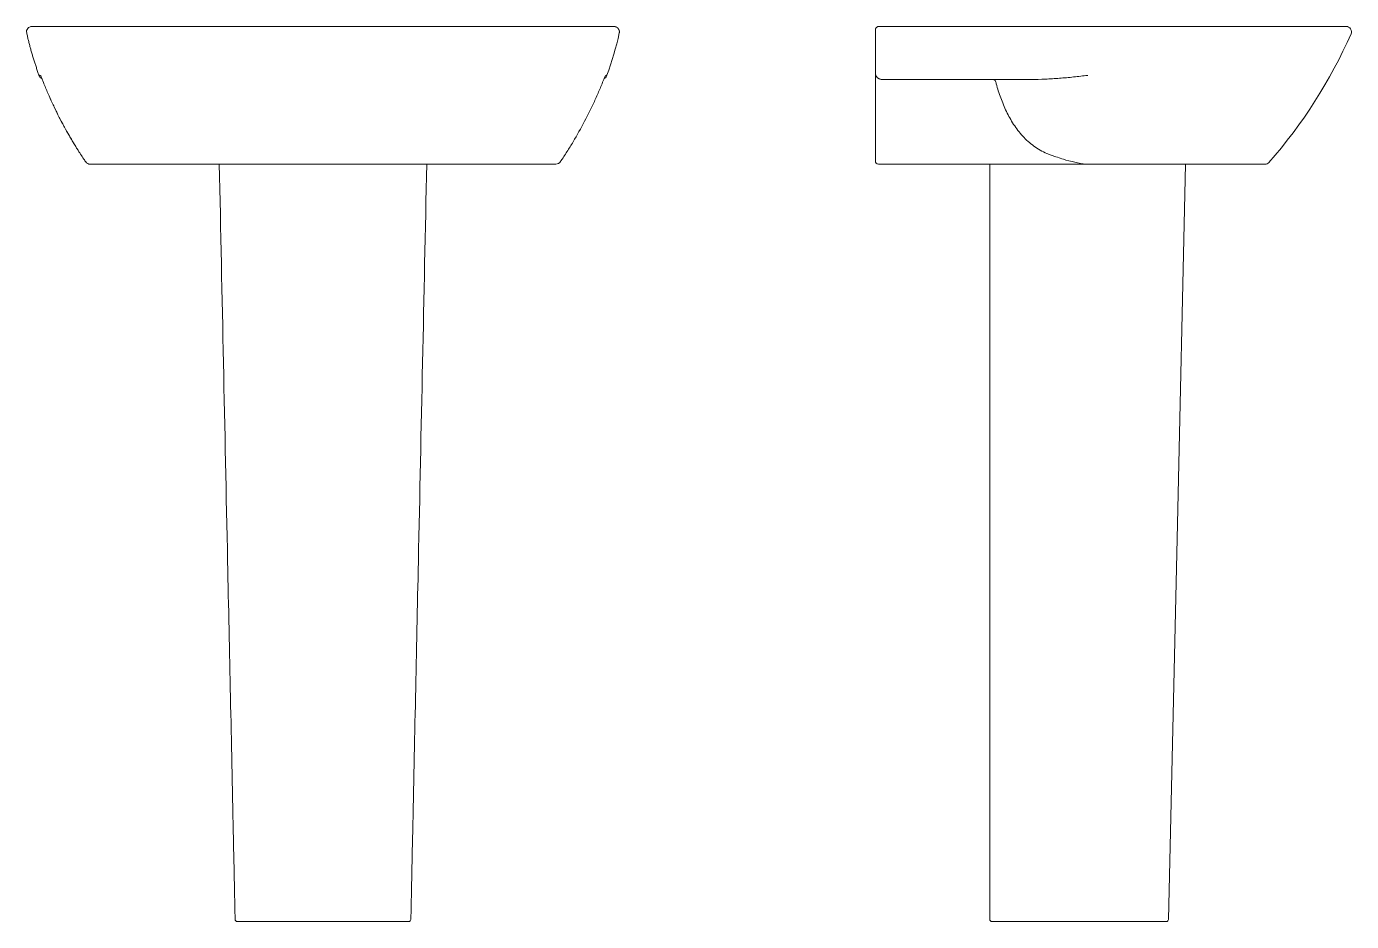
# Model space of a CAD drawing. Header units: millimetres. Extents: x 1778 to 2471, y 1406 to 1876.
# Drawn here: x 1973.29 to 1974.541, y 1421.51 to 1422.355 of the extents above; entities that cross this region are included whole.
import ezdxf

# ---------------------------------------------------------------- set-up
doc = ezdxf.new("R2010")
doc.units = ezdxf.units.MM
doc.layers.add('ARQ_SANITAROS', color=42, linetype='Continuous', lineweight=0)

msp = doc.modelspace()

# ---------------------------------------------------------------- linework, layer by layer
at = {"layer": 'ARQ_SANITAROS'}
for p, q in [((1974.0917, 1422.344), (1974.0917, 1422.3113)), ((1974.5407, 1422.3483), (1974.5407, 1422.3483)), ((1974.0917, 1422.3113), (1974.0917, 1422.3053)), ((1974.0917, 1422.2299), (1974.0917, 1422.3053)), ((1974.0917, 1422.2283), (1974.0917, 1422.2299)), ((1974.2418, 1422.2253), (1974.0947, 1422.2253)), ((1974.1997, 1422.2253), (1974.1997, 1421.5123)), ((1974.3767, 1422.2253), (1974.2902, 1422.2253)), ((1974.2017, 1421.5103), (1974.3104, 1421.5103))]:
    msp.add_line(p, q, dxfattribs=at)
at = {"layer": 'ARQ_SANITAROS', "flags": 128}
for points in [[(1974.0917, 1422.3113), (1974.0917, 1422.3113)], [(1974.203, 1422.3053), (1974.2035, 1422.3053), (1974.2039, 1422.305), (1974.2044, 1422.3047), (1974.2047, 1422.3042), (1974.2051, 1422.3036), (1974.2054, 1422.3029), (1974.2056, 1422.3021), (1974.2058, 1422.3012)], [(1974.3683, 1421.5123), (1974.3765, 1421.8716), (1974.3845, 1422.2253)]]:
    msp.add_lwpolyline(points, dxfattribs=at)
at = {"layer": 'ARQ_SANITAROS'}
for centre, radius, start, end in [((1974.5361, 1422.3503), 0.005, 336.1144, 91.7194), ((1973.3507, 1422.2308), 0.00548, 216.8095, 268.7102), ((1973.7899, 1422.2308), 0.00549, 271.3213, 328.9724), ((1974.0947, 1422.2283), 0.003, 180, 270), ((1974.4595, 1422.2303), 0.005, 270, 318.7204), ((1973.4893, 1421.5123), 0.002, 181.1821, 269.9805), ((1973.6512, 1421.5123), 0.002, 270.0195, 358.8179), ((1974.2017, 1421.5123), 0.002, 180, 270), ((1974.3663, 1421.5123), 0.002, 270, 358.7)]:
    msp.add_arc(centre, radius, start, end, dxfattribs=at)
for points, knots in [([(1973.2954, 1422.3553), (1973.2947, 1422.3553), (1973.294, 1422.3552), (1973.2926, 1422.3545), (1973.292, 1422.354), (1973.2911, 1422.3529), (1973.2907, 1422.3522), (1973.2904, 1422.3507), (1973.2904, 1422.35), (1973.2906, 1422.3492)], [0, 0, 0, 0, 0.25, 0.25, 0.5, 0.5, 0.75, 0.75, 1, 1, 1, 1]), ([(1973.2954, 1422.3553), (1973.2955, 1422.3553), (1973.2955, 1422.3553), (1973.2959, 1422.3553), (1973.2957, 1422.3553), (1973.296, 1422.3553), (1973.2961, 1422.3553)], [0, 0, 0, 0, 0.349843, 0.674921, 0.837464, 1, 1, 1, 1]), ([(1973.2961, 1422.3553), (1973.2961, 1422.3553), (1973.2964, 1422.3553), (1973.2971, 1422.3553), (1973.2974, 1422.3553), (1973.2979, 1422.3553), (1973.2981, 1422.3553), (1973.2985, 1422.3553), (1973.2987, 1422.3553), (1973.2989, 1422.3553)], [0, 0, 0, 0, 0.5, 0.5, 0.75, 0.75, 0.875, 0.875, 1, 1, 1, 1]), ([(1973.2989, 1422.3553), (1973.2989, 1422.3553), (1973.3004, 1422.3553), (1973.301, 1422.3553), (1973.3035, 1422.3553), (1973.3047, 1422.3553)], [0, 0, 0, 0, 0.000003, 0.519792, 1, 1, 1, 1]), ([(1973.2992, 1422.3553), (1973.2994, 1422.3553), (1973.2999, 1422.3553), (1973.3013, 1422.3553), (1973.3029, 1422.3553), (1973.3042, 1422.3553), (1973.3046, 1422.3553)], [0, 0, 0, 0, 0.268651, 0.543279, 0.823845, 1, 1, 1, 1]), ([(1973.305, 1422.3553), (1973.3063, 1422.3553), (1973.3089, 1422.3553), (1973.3137, 1422.3553), (1973.3192, 1422.3553), (1973.3255, 1422.3553), (1973.3325, 1422.3553), (1973.34, 1422.3553), (1973.3481, 1422.3553), (1973.3566, 1422.3553), (1973.3656, 1422.3553), (1973.3749, 1422.3553), (1973.3845, 1422.3553), (1973.3943, 1422.3553), (1973.4042, 1422.3553), (1973.4109, 1422.3553), (1973.4143, 1422.3553)], [0, 0, 0, 0, 0.068927, 0.137854, 0.209623, 0.281649, 0.353676, 0.425447, 0.497137, 0.569084, 0.641029, 0.712719, 0.784412, 0.856361, 0.928308, 1, 1, 1, 1]), ([(1973.4143, 1422.3553), (1973.4147, 1422.3553), (1973.4164, 1422.3553), (1973.4198, 1422.3553), (1973.4253, 1422.3553), (1973.4328, 1422.3553), (1973.4424, 1422.3553), (1973.4561, 1422.3553), (1973.473, 1422.3553), (1973.4992, 1422.3553), (1973.5315, 1422.3553), (1973.5575, 1422.3553), (1973.5703, 1422.3553)], [0, 0, 0, 0, 0.00899, 0.031051, 0.066182, 0.114384, 0.175657, 0.25, 0.378444, 0.5, 0.754541, 1, 1, 1, 1]), ([(1973.5703, 1422.3553), (1973.5963, 1422.3553), (1973.6223, 1422.3553), (1973.6613, 1422.3553), (1973.6743, 1422.3553), (1973.6938, 1422.3553), (1973.7035, 1422.3553), (1973.7149, 1422.3553), (1973.7206, 1422.3553), (1973.723, 1422.3553), (1973.7246, 1422.3553), (1973.7255, 1422.3553), (1973.7263, 1422.3553)], [0, 0, 0, 0, 0.5, 0.5, 0.75, 0.75, 0.875, 0.9375, 0.96875, 0.984375, 0.984375, 1, 1, 1, 1]), ([(1973.8356, 1422.3553), (1973.8343, 1422.3553), (1973.8317, 1422.3553), (1973.8269, 1422.3553), (1973.8213, 1422.3553), (1973.815, 1422.3553), (1973.8081, 1422.3553), (1973.8005, 1422.3553), (1973.7925, 1422.3553), (1973.7839, 1422.3553), (1973.775, 1422.3553), (1973.7657, 1422.3553), (1973.7561, 1422.3553), (1973.7463, 1422.3553), (1973.7363, 1422.3553), (1973.7296, 1422.3553), (1973.7263, 1422.3553)], [0, 0, 0, 0, 0.068927, 0.137854, 0.209623, 0.281649, 0.353676, 0.425447, 0.497137, 0.569084, 0.641029, 0.712719, 0.784412, 0.856361, 0.928308, 1, 1, 1, 1]), ([(1973.8416, 1422.3553), (1973.8416, 1422.3553), (1973.8401, 1422.3553), (1973.8395, 1422.3553), (1973.8369, 1422.3553), (1973.8356, 1422.3553)], [0, 0, 0, 0, 0.000003, 0.498653, 1, 1, 1, 1]), ([(1973.8414, 1422.3553), (1973.8411, 1422.3553), (1973.8406, 1422.3553), (1973.8392, 1422.3553), (1973.8376, 1422.3553), (1973.8364, 1422.3553), (1973.8359, 1422.3553)], [0, 0, 0, 0, 0.268651, 0.543279, 0.823845, 1, 1, 1, 1]), ([(1973.8445, 1422.3553), (1973.8444, 1422.3553), (1973.8441, 1422.3553), (1973.8434, 1422.3553), (1973.8431, 1422.3553), (1973.8426, 1422.3553), (1973.8424, 1422.3553), (1973.842, 1422.3553), (1973.8418, 1422.3553), (1973.8416, 1422.3553)], [0, 0, 0, 0, 0.5, 0.5, 0.75, 0.75, 0.875, 0.875, 1, 1, 1, 1]), ([(1973.8451, 1422.3553), (1973.8451, 1422.3553), (1973.845, 1422.3553), (1973.8447, 1422.3553), (1973.8448, 1422.3553), (1973.8446, 1422.3553), (1973.8445, 1422.3553)], [0, 0, 0, 0, 0.349843, 0.674921, 0.837464, 1, 1, 1, 1]), ([(1973.85, 1422.3492), (1973.85, 1422.3496), (1973.8501, 1422.3499), (1973.8501, 1422.3506), (1973.8501, 1422.351), (1973.8499, 1422.3517), (1973.8498, 1422.3521), (1973.8495, 1422.3528), (1973.8492, 1422.3531), (1973.8487, 1422.3538), (1973.8485, 1422.354), (1973.8478, 1422.3545), (1973.8475, 1422.3547), (1973.8468, 1422.355), (1973.8465, 1422.3552), (1973.8458, 1422.3553), (1973.8454, 1422.3553), (1973.8451, 1422.3553)], [0, 0, 0, 0, 0.125, 0.125, 0.25, 0.25, 0.375, 0.375, 0.5, 0.5, 0.625, 0.625, 0.75, 0.75, 0.875, 0.875, 1, 1, 1, 1]), ([(1974.0947, 1422.3553), (1974.0943, 1422.3553), (1974.0936, 1422.3552), (1974.0926, 1422.3545), (1974.092, 1422.3537), (1974.0919, 1422.3531), (1974.0917, 1422.3523)], [0, 0, 0, 0, 0.282928, 0.565856, 0.848783, 1, 1, 1, 1]), ([(1974.0917, 1422.344), (1974.0917, 1422.3446), (1974.0917, 1422.3457), (1974.0917, 1422.3473), (1974.0917, 1422.349), (1974.0917, 1422.3507), (1974.0917, 1422.3518), (1974.0917, 1422.3523)], [0, 0, 0, 0, 0.199925, 0.399881, 0.599874, 0.799912, 1, 1, 1, 1]), ([(1974.0947, 1422.3553), (1974.0947, 1422.3553), (1974.0947, 1422.3553), (1974.0948, 1422.3553), (1974.0948, 1422.3553), (1974.0948, 1422.3553), (1974.0949, 1422.3553), (1974.0949, 1422.3553), (1974.095, 1422.3553), (1974.0951, 1422.3553), (1974.0952, 1422.3553), (1974.0953, 1422.3553), (1974.0954, 1422.3553), (1974.0957, 1422.3553), (1974.0964, 1422.3553), (1974.0977, 1422.3553), (1974.0992, 1422.3553), (1974.1011, 1422.3553), (1974.1032, 1422.3553), (1974.1056, 1422.3553), (1974.1081, 1422.3553), (1974.1108, 1422.3553), (1974.1136, 1422.3553), (1974.1159, 1422.3553), (1974.1177, 1422.3553), (1974.1188, 1422.3553), (1974.12, 1422.3553), (1974.1212, 1422.3553), (1974.1224, 1422.3553), (1974.1236, 1422.3553), (1974.1248, 1422.3553), (1974.1261, 1422.3553), (1974.1273, 1422.3553), (1974.1281, 1422.3553), (1974.1286, 1422.3553)], [0, 0, 0, 0, 0.010666, 0.021327, 0.031988, 0.042652, 0.053325, 0.064009, 0.074709, 0.085428, 0.096172, 0.106944, 0.117747, 0.128586, 0.192865, 0.257857, 0.321369, 0.38554, 0.448551, 0.51212, 0.574486, 0.637268, 0.698223, 0.759671, 0.783495, 0.807291, 0.831088, 0.854913, 0.878794, 0.902759, 0.926835, 0.95105, 0.97543, 1, 1, 1, 1]), ([(1974.1286, 1422.3553), (1974.1624, 1422.3553), (1974.2277, 1422.3553), (1974.3087, 1422.3553), (1974.3716, 1422.3553), (1974.403, 1422.3553), (1974.4187, 1422.3553)], [0, 0, 0, 0, 0.349843, 0.674921, 0.837464, 1, 1, 1, 1]), ([(1974.4187, 1422.3553), (1974.4228, 1422.3553), (1974.4268, 1422.3553), (1974.4329, 1422.3553), (1974.4349, 1422.3553), (1974.4379, 1422.3553), (1974.4389, 1422.3553), (1974.4408, 1422.3553), (1974.4418, 1422.3553), (1974.4428, 1422.3553)], [0, 0, 0, 0, 0.5, 0.5, 0.75, 0.75, 0.875, 0.875, 1, 1, 1, 1]), ([(1974.4428, 1422.3553), (1974.4428, 1422.3553), (1974.4458, 1422.3553), (1974.4527, 1422.3553), (1974.4589, 1422.3553), (1974.462, 1422.3553)], [0, 0, 0, 0, 0.000003, 0.498653, 1, 1, 1, 1]), ([(1974.4621, 1422.3553), (1974.465, 1422.3553), (1974.4709, 1422.3553), (1974.4794, 1422.3553), (1974.4876, 1422.3553), (1974.4955, 1422.3553), (1974.5028, 1422.3553), (1974.5094, 1422.3553), (1974.5154, 1422.3553), (1974.5207, 1422.3553), (1974.5253, 1422.3553), (1974.5291, 1422.3553), (1974.5321, 1422.3553), (1974.5342, 1422.3553), (1974.5356, 1422.3553), (1974.5359, 1422.3553), (1974.536, 1422.3553)], [0, 0, 0, 0, 0.068927, 0.137854, 0.209623, 0.281649, 0.353676, 0.425447, 0.497137, 0.569084, 0.641029, 0.712719, 0.784412, 0.856361, 0.928308, 1, 1, 1, 1]), ([(1973.2906, 1422.3492), (1973.2907, 1422.3486), (1973.291, 1422.3474), (1973.2914, 1422.3456), (1973.2918, 1422.3438), (1973.2923, 1422.342), (1973.2927, 1422.3402), (1973.2932, 1422.3384), (1973.2937, 1422.3366), (1973.2941, 1422.3347), (1973.2946, 1422.3329), (1973.2952, 1422.3311), (1973.2957, 1422.3293), (1973.2962, 1422.3275), (1973.2968, 1422.3256), (1973.2973, 1422.3238), (1973.2979, 1422.322), (1973.2985, 1422.3202), (1973.2991, 1422.3184), (1973.2997, 1422.3166), (1973.3003, 1422.3147), (1973.3009, 1422.3129), (1973.3015, 1422.3111), (1973.302, 1422.3099), (1973.3022, 1422.3093)], [0, 0, 0, 0, 0.044521, 0.08913, 0.133826, 0.17861, 0.223481, 0.268441, 0.313489, 0.358626, 0.403852, 0.449167, 0.494571, 0.540065, 0.585649, 0.631324, 0.677088, 0.722944, 0.768891, 0.814929, 0.861058, 0.90728, 0.953594, 1, 1, 1, 1]), ([(1973.3022, 1422.3093), (1973.3022, 1422.3093), (1973.3023, 1422.3093), (1973.3026, 1422.3093), (1973.3033, 1422.3092), (1973.3038, 1422.3092)], [0, 0, 0, 0, 0.069946, 0.349729, 1, 1, 1, 1]), ([(1973.3022, 1422.3093), (1973.3025, 1422.3087), (1973.303, 1422.3076), (1973.304, 1422.3066), (1973.3048, 1422.3062), (1973.3049, 1422.3062)], [0, 0, 0, 0, 0.430352, 0.860702, 1, 1, 1, 1]), ([(1973.3038, 1422.3092), (1973.3051, 1422.3057), (1973.3065, 1422.3022), (1973.3093, 1422.2953), (1973.3123, 1422.2884), (1973.3154, 1422.2816), (1973.3187, 1422.2749), (1973.3203, 1422.2716), (1973.3254, 1422.2617), (1973.329, 1422.2552), (1973.3346, 1422.2456), (1973.3365, 1422.2425), (1973.3404, 1422.2363), (1973.3424, 1422.2332), (1973.3445, 1422.2302)], [0, 0, 0, 0, 0.125, 0.125, 0.25, 0.375, 0.375, 0.5, 0.5, 0.75, 0.75, 0.875, 0.875, 1, 1, 1, 1]), ([(1973.3038, 1422.3092), (1973.3038, 1422.3092), (1973.3038, 1422.3092), (1973.3038, 1422.3092), (1973.3038, 1422.3092)], [0, 0, 0, 0, 0.7174366, 1, 1, 1, 1]), ([(1973.3048, 1422.3065), (1973.305, 1422.306), (1973.3065, 1422.3021), (1973.3095, 1422.2949), (1973.3138, 1422.2851), (1973.3183, 1422.2755), (1973.3231, 1422.266), (1973.3282, 1422.2566), (1973.3332, 1422.248), (1973.3369, 1422.2418), (1973.3389, 1422.2388), (1973.3394, 1422.238)], [0, 0, 0, 0, 0.022854, 0.161454, 0.300276, 0.439271, 0.577847, 0.716073, 0.855903, 0.964551, 1, 1, 1, 1]), ([(1973.8368, 1422.3092), (1973.8354, 1422.3057), (1973.8341, 1422.3022), (1973.8312, 1422.2953), (1973.8282, 1422.2884), (1973.8251, 1422.2816), (1973.8219, 1422.2749), (1973.8202, 1422.2716), (1973.8151, 1422.2617), (1973.8115, 1422.2552), (1973.8059, 1422.2456), (1973.804, 1422.2425), (1973.8001, 1422.2363), (1973.7981, 1422.2332), (1973.7961, 1422.2302)], [0, 0, 0, 0, 0.125, 0.125, 0.25, 0.375, 0.375, 0.5, 0.5, 0.75, 0.75, 0.875, 0.875, 1, 1, 1, 1]), ([(1973.8383, 1422.3093), (1973.8381, 1422.3087), (1973.8375, 1422.3076), (1973.8365, 1422.3066), (1973.8358, 1422.3062), (1973.8356, 1422.3061)], [0, 0, 0, 0, 0.427422, 0.854844, 1, 1, 1, 1]), ([(1973.8383, 1422.3093), (1973.8383, 1422.3093), (1973.8383, 1422.3093), (1973.8379, 1422.3093), (1973.8373, 1422.3092), (1973.8368, 1422.3092)], [0, 0, 0, 0, 0.069946, 0.349729, 1, 1, 1, 1]), ([(1973.8368, 1422.3092), (1973.8368, 1422.3092), (1973.8368, 1422.3092), (1973.8368, 1422.3092), (1973.8368, 1422.3092)], [0, 0, 0, 0, 0.7174366, 1, 1, 1, 1]), ([(1974.0919, 1422.3099), (1974.0919, 1422.3097), (1974.092, 1422.3095), (1974.0921, 1422.3093), (1974.0921, 1422.3092), (1974.0921, 1422.3092), (1974.0922, 1422.3091), (1974.0922, 1422.3091), (1974.0922, 1422.309), (1974.0922, 1422.3089), (1974.0923, 1422.3088), (1974.0925, 1422.3085), (1974.0926, 1422.3083), (1974.0929, 1422.3078), (1974.093, 1422.3076), (1974.0934, 1422.3073), (1974.0936, 1422.3071), (1974.0941, 1422.3067), (1974.0943, 1422.3065), (1974.0948, 1422.3062), (1974.0951, 1422.306), (1974.0957, 1422.3058), (1974.096, 1422.3057), (1974.0964, 1422.3056)], [0, 0, 0, 0, 0.125, 0.125, 0.15625, 0.15625, 0.171875, 0.171875, 0.1875, 0.1875, 0.25, 0.25, 0.375, 0.375, 0.5, 0.5, 0.625, 0.625, 0.75, 0.75, 0.875, 0.875, 1, 1, 1, 1]), ([(1974.1206, 1422.3053), (1974.1193, 1422.3053), (1974.1179, 1422.3053), (1974.116, 1422.3053), (1974.1154, 1422.3053), (1974.1141, 1422.3053), (1974.1134, 1422.3053), (1974.1122, 1422.3053), (1974.1116, 1422.3053), (1974.1104, 1422.3053), (1974.1098, 1422.3053), (1974.1081, 1422.3053), (1974.107, 1422.3053), (1974.1055, 1422.3053), (1974.105, 1422.3053), (1974.104, 1422.3053), (1974.1036, 1422.3053), (1974.1023, 1422.3053), (1974.1015, 1422.3053), (1974.1002, 1422.3053), (1974.0996, 1422.3053), (1974.0987, 1422.3053), (1974.0983, 1422.3053), (1974.0981, 1422.3053)], [0, 0, 0, 0, 0.125, 0.125, 0.1875, 0.1875, 0.25, 0.25, 0.3125, 0.3125, 0.375, 0.375, 0.5, 0.5, 0.5625, 0.5625, 0.625, 0.625, 0.75, 0.75, 0.875, 0.875, 1, 1, 1, 1]), ([(1974.2058, 1422.3012), (1974.207, 1422.2967), (1974.2084, 1422.2923), (1974.2116, 1422.2836), (1974.2134, 1422.2794), (1974.2164, 1422.2731), (1974.2174, 1422.271), (1974.2197, 1422.2669), (1974.2209, 1422.2649), (1974.2248, 1422.259), (1974.2276, 1422.2553), (1974.2324, 1422.2501), (1974.234, 1422.2484), (1974.2376, 1422.2453), (1974.2394, 1422.2438), (1974.2451, 1422.2397), (1974.2492, 1422.2373), (1974.2546, 1422.235), (1974.2557, 1422.2345), (1974.2574, 1422.2339), (1974.258, 1422.2337), (1974.2591, 1422.2333), (1974.2597, 1422.2331), (1974.2625, 1422.2323), (1974.2648, 1422.2314), (1974.2692, 1422.23), (1974.2765, 1422.2273), (1974.2902, 1422.2253)], [0, 0, 0, 0, 0.125, 0.125, 0.25, 0.25, 0.3125, 0.3125, 0.375, 0.375, 0.5, 0.5, 0.5625, 0.5625, 0.625, 0.625, 0.75, 0.75, 0.78125, 0.78125, 0.796875, 0.796875, 0.8125, 0.8125, 0.875, 0.875, 1, 1, 1, 1]), ([(1974.2387, 1422.3053), (1974.2432, 1422.3053), (1974.2476, 1422.3054), (1974.2565, 1422.3059), (1974.261, 1422.3061), (1974.2699, 1422.3068), (1974.2743, 1422.3072), (1974.281, 1422.3079), (1974.2833, 1422.3082), (1974.2877, 1422.3087), (1974.2899, 1422.3089), (1974.2922, 1422.3092)], [0, 0, 0, 0, 0.25, 0.25, 0.5, 0.5, 0.75, 0.75, 0.875, 0.875, 1, 1, 1, 1]), ([(1973.346, 1422.228), (1973.3457, 1422.2283), (1973.3455, 1422.2286), (1973.3451, 1422.2292), (1973.345, 1422.2294), (1973.3448, 1422.2297), (1973.3447, 1422.2298), (1973.3446, 1422.23), (1973.3445, 1422.2301), (1973.3445, 1422.2301), (1973.3445, 1422.2302)], [0, 0, 0, 0, 0.5, 0.5, 0.75, 0.75, 0.875, 0.9375, 0.9375, 1, 1, 1, 1]), ([(1973.346, 1422.228), (1973.346, 1422.2279), (1973.346, 1422.2279), (1973.3461, 1422.2278), (1973.3461, 1422.2278), (1973.3462, 1422.2277), (1973.3462, 1422.2277), (1973.3462, 1422.2276), (1973.3462, 1422.2276), (1973.3463, 1422.2275)], [0, 0, 0, 0, 0.5, 0.5, 0.75, 0.75, 0.875, 0.875, 1, 1, 1, 1]), ([(1973.7946, 1422.228), (1973.7948, 1422.2283), (1973.795, 1422.2286), (1973.7954, 1422.2292), (1973.7955, 1422.2294), (1973.7957, 1422.2297), (1973.7958, 1422.2298), (1973.7959, 1422.23), (1973.796, 1422.2301), (1973.796, 1422.2301), (1973.7961, 1422.2302)], [0, 0, 0, 0, 0.5, 0.5, 0.75, 0.75, 0.875, 0.9375, 0.9375, 1, 1, 1, 1]), ([(1973.4328, 1422.2253), (1973.4321, 1422.2253), (1973.4314, 1422.2253), (1973.4301, 1422.2253), (1973.4294, 1422.2253), (1973.4273, 1422.2253), (1973.426, 1422.2253), (1973.422, 1422.2253), (1973.4193, 1422.2253), (1973.414, 1422.2253), (1973.4114, 1422.2253), (1973.4075, 1422.2253), (1973.4062, 1422.2253), (1973.4037, 1422.2253), (1973.4024, 1422.2253), (1973.3961, 1422.2253), (1973.3914, 1422.2253), (1973.3858, 1422.2253), (1973.3847, 1422.2253), (1973.3831, 1422.2253), (1973.3825, 1422.2253), (1973.3814, 1422.2253), (1973.3809, 1422.2253), (1973.3783, 1422.2253), (1973.3763, 1422.2253), (1973.3706, 1422.2253), (1973.3672, 1422.2253), (1973.3634, 1422.2253), (1973.3627, 1422.2253), (1973.3613, 1422.2253), (1973.3606, 1422.2253), (1973.3587, 1422.2253), (1973.3576, 1422.2253), (1973.3556, 1422.2253), (1973.3547, 1422.2253), (1973.3535, 1422.2253), (1973.3532, 1422.2253), (1973.3525, 1422.2253), (1973.3522, 1422.2253), (1973.3515, 1422.2253), (1973.3511, 1422.2253), (1973.3507, 1422.2253), (1973.3507, 1422.2253), (1973.3506, 1422.2253), (1973.3506, 1422.2253), (1973.3505, 1422.2253), (1973.3505, 1422.2253), (1973.3505, 1422.2253)], [0, 0, 0, 0, 0.015625, 0.015625, 0.03125, 0.03125, 0.0625, 0.0625, 0.125, 0.125, 0.1875, 0.1875, 0.21875, 0.21875, 0.25, 0.25, 0.375, 0.375, 0.40625, 0.40625, 0.421875, 0.421875, 0.4375, 0.4375, 0.5, 0.5, 0.625, 0.625, 0.65625, 0.65625, 0.6875, 0.6875, 0.75, 0.75, 0.8125, 0.8125, 0.84375, 0.84375, 0.875, 0.875, 0.9375, 0.9375, 0.96875, 0.96875, 0.984375, 0.984375, 1, 1, 1, 1]), ([(1973.5703, 1422.2253), (1973.5469, 1422.2253), (1973.5011, 1422.2253), (1973.4553, 1422.2253), (1973.4328, 1422.2253)], [0, 0, 0, 0, 0.5089, 1, 1, 1, 1]), ([(1973.4873, 1421.5123), (1973.4873, 1421.513), (1973.4872, 1421.519), (1973.4866, 1421.5463), (1973.4843, 1421.6583), (1973.4794, 1421.89), (1973.475, 1422.1003), (1973.4724, 1422.2253)], [0, 0, 0, 0, 0.002862, 0.025297, 0.115033, 0.47398, 1, 1, 1, 1]), ([(1973.5703, 1422.2253), (1973.5936, 1422.2253), (1973.6394, 1422.2253), (1973.6853, 1422.2253), (1973.7078, 1422.2253)], [0, 0, 0, 0, 0.5089, 1, 1, 1, 1]), ([(1973.6532, 1421.5123), (1973.6532, 1421.513), (1973.6534, 1421.519), (1973.6539, 1421.5463), (1973.6563, 1421.6583), (1973.6611, 1421.89), (1973.6656, 1422.1003), (1973.6682, 1422.2253)], [0, 0, 0, 0, 0.002862, 0.025297, 0.115033, 0.47398, 1, 1, 1, 1]), ([(1973.7078, 1422.2253), (1973.7085, 1422.2253), (1973.7091, 1422.2253), (1973.7105, 1422.2253), (1973.7112, 1422.2253), (1973.7132, 1422.2253), (1973.7145, 1422.2253), (1973.7186, 1422.2253), (1973.7212, 1422.2253), (1973.7265, 1422.2253), (1973.7291, 1422.2253), (1973.733, 1422.2253), (1973.7343, 1422.2253), (1973.7369, 1422.2253), (1973.7381, 1422.2253), (1973.7444, 1422.2253), (1973.7491, 1422.2253), (1973.7547, 1422.2253), (1973.7559, 1422.2253), (1973.7575, 1422.2253), (1973.758, 1422.2253), (1973.7591, 1422.2253), (1973.7596, 1422.2253), (1973.7623, 1422.2253), (1973.7643, 1422.2253), (1973.77, 1422.2253), (1973.7734, 1422.2253), (1973.7771, 1422.2253), (1973.7779, 1422.2253), (1973.7792, 1422.2253), (1973.7799, 1422.2253), (1973.7818, 1422.2253), (1973.7829, 1422.2253), (1973.785, 1422.2253), (1973.7859, 1422.2253), (1973.787, 1422.2253), (1973.7874, 1422.2253), (1973.788, 1422.2253), (1973.7883, 1422.2253), (1973.7891, 1422.2253), (1973.7894, 1422.2253), (1973.7898, 1422.2253), (1973.7899, 1422.2253), (1973.79, 1422.2253), (1973.79, 1422.2253), (1973.79, 1422.2253), (1973.79, 1422.2253), (1973.79, 1422.2253)], [0, 0, 0, 0, 0.015625, 0.015625, 0.03125, 0.03125, 0.0625, 0.0625, 0.125, 0.125, 0.1875, 0.1875, 0.21875, 0.21875, 0.25, 0.25, 0.375, 0.375, 0.40625, 0.40625, 0.421875, 0.421875, 0.4375, 0.4375, 0.5, 0.5, 0.625, 0.625, 0.65625, 0.65625, 0.6875, 0.6875, 0.75, 0.75, 0.8125, 0.8125, 0.84375, 0.84375, 0.875, 0.875, 0.9375, 0.9375, 0.96875, 0.96875, 0.984375, 0.984375, 1, 1, 1, 1]), ([(1974.2902, 1422.2253), (1974.2882, 1422.2253), (1974.2861, 1422.2253), (1974.2821, 1422.2253), (1974.2801, 1422.2253), (1974.2761, 1422.2253), (1974.274, 1422.2253), (1974.27, 1422.2253), (1974.268, 1422.2253), (1974.2579, 1422.2253), (1974.2499, 1422.2253), (1974.2418, 1422.2253)], [0, 0, 0, 0, 0.125, 0.125, 0.25, 0.25, 0.375, 0.375, 0.5, 0.5, 1, 1, 1, 1]), ([(1974.4594, 1422.2253), (1974.4594, 1422.2253), (1974.4594, 1422.2253), (1974.4594, 1422.2253), (1974.4594, 1422.2253), (1974.4593, 1422.2253), (1974.4592, 1422.2253), (1974.4588, 1422.2253), (1974.4584, 1422.2253), (1974.4574, 1422.2253), (1974.4567, 1422.2253), (1974.4556, 1422.2253), (1974.4551, 1422.2253), (1974.4542, 1422.2253), (1974.4537, 1422.2253), (1974.4511, 1422.2253), (1974.4486, 1422.2253), (1974.4449, 1422.2253), (1974.4441, 1422.2253), (1974.4429, 1422.2253), (1974.4424, 1422.2253), (1974.4416, 1422.2253), (1974.4412, 1422.2253), (1974.439, 1422.2253), (1974.4372, 1422.2253), (1974.4315, 1422.2253), (1974.4273, 1422.2253), (1974.4216, 1422.2253), (1974.4205, 1422.2253), (1974.4182, 1422.2253), (1974.417, 1422.2253), (1974.4134, 1422.2253), (1974.411, 1422.2253), (1974.406, 1422.2253), (1974.4034, 1422.2253), (1974.3995, 1422.2253), (1974.3982, 1422.2253), (1974.3956, 1422.2253), (1974.3943, 1422.2253), (1974.3903, 1422.2253), (1974.3876, 1422.2253), (1974.3835, 1422.2253), (1974.3822, 1422.2253), (1974.3801, 1422.2253), (1974.3794, 1422.2253), (1974.3781, 1422.2253), (1974.3774, 1422.2253), (1974.3767, 1422.2253)], [0, 0, 0, 0, 0.015625, 0.015625, 0.03125, 0.03125, 0.0625, 0.0625, 0.125, 0.125, 0.1875, 0.1875, 0.21875, 0.21875, 0.25, 0.25, 0.375, 0.375, 0.40625, 0.40625, 0.421875, 0.421875, 0.4375, 0.4375, 0.5, 0.5, 0.625, 0.625, 0.65625, 0.65625, 0.6875, 0.6875, 0.75, 0.75, 0.8125, 0.8125, 0.84375, 0.84375, 0.875, 0.875, 0.9375, 0.9375, 0.96875, 0.96875, 0.984375, 0.984375, 1, 1, 1, 1]), ([(1973.4893, 1421.5103), (1973.4894, 1421.5103), (1973.4896, 1421.5103), (1973.4906, 1421.5103), (1973.4919, 1421.5103), (1973.4929, 1421.5103), (1973.4932, 1421.5103)], [0, 0, 0, 0, 0.036797, 0.183985, 0.772737, 1, 1, 1, 1]), ([(1973.4932, 1421.5103), (1973.4934, 1421.5103), (1973.4937, 1421.5103), (1973.495, 1421.5103), (1973.4971, 1421.5103), (1973.4998, 1421.5103), (1973.5032, 1421.5103), (1973.5071, 1421.5103), (1973.5117, 1421.5103), (1973.5167, 1421.5103), (1973.5222, 1421.5103), (1973.528, 1421.5103), (1973.5341, 1421.5103), (1973.5397, 1421.5103), (1973.5454, 1421.5103), (1973.549, 1421.5103), (1973.5512, 1421.5103)], [0, 0, 0, 0, 0.073197, 0.146627, 0.219823, 0.293024, 0.366459, 0.43966, 0.512815, 0.586203, 0.659357, 0.732514, 0.805904, 0.87906, 0.924016, 1, 1, 1, 1]), ([(1973.5893, 1421.5103), (1973.588, 1421.5103), (1973.5816, 1421.5103), (1973.574, 1421.5103), (1973.5626, 1421.5103), (1973.5562, 1421.5103), (1973.5512, 1421.5103)], [0, 0, 0, 0, 0.104976, 0.5, 0.604976, 1, 1, 1, 1]), ([(1973.6473, 1421.5103), (1973.6472, 1421.5103), (1973.647, 1421.5103), (1973.6462, 1421.5103), (1973.645, 1421.5103), (1973.6435, 1421.5103), (1973.6415, 1421.5103), (1973.6392, 1421.5103), (1973.6364, 1421.5103), (1973.6334, 1421.5103), (1973.6301, 1421.5103), (1973.6265, 1421.5103), (1973.6225, 1421.5103), (1973.6184, 1421.5103), (1973.6141, 1421.5103), (1973.6096, 1421.5103), (1973.6049, 1421.5103), (1973.6004, 1421.5103), (1973.5952, 1421.5103), (1973.5916, 1421.5103), (1973.5893, 1421.5103)], [0, 0, 0, 0, 0.054172, 0.108343, 0.164087, 0.219831, 0.274005, 0.328178, 0.383927, 0.439676, 0.493816, 0.547956, 0.603668, 0.65938, 0.713522, 0.767663, 0.823377, 0.87909, 0.924035, 1, 1, 1, 1]), ([(1973.6512, 1421.5103), (1973.6512, 1421.5103), (1973.6509, 1421.5103), (1973.6499, 1421.5103), (1973.6487, 1421.5103), (1973.6476, 1421.5103), (1973.6473, 1421.5103)], [0, 0, 0, 0, 0.036797, 0.183985, 0.772737, 1, 1, 1, 1]), ([(1974.3104, 1421.5103), (1974.3125, 1421.5103), (1974.3169, 1421.5103), (1974.3233, 1421.5103), (1974.3295, 1421.5103), (1974.3354, 1421.5103), (1974.341, 1421.5103), (1974.3462, 1421.5103), (1974.3509, 1421.5103), (1974.3551, 1421.5103), (1974.3587, 1421.5103), (1974.3616, 1421.5103), (1974.3639, 1421.5103), (1974.3652, 1421.5103), (1974.3661, 1421.5103), (1974.3663, 1421.5103), (1974.3663, 1421.5103)], [0, 0, 0, 0, 0.073197, 0.146627, 0.219823, 0.293024, 0.366459, 0.43966, 0.512815, 0.586203, 0.659357, 0.732514, 0.805904, 0.87906, 0.924016, 1, 1, 1, 1])]:
    msp.add_open_spline(points, degree=3, knots=knots, dxfattribs=at)
for points, degree in [([(1973.3047, 1422.3553), (1973.305, 1422.3553)], 1), ([(1973.8383, 1422.3093), (1973.8431, 1422.3223), (1973.8469, 1422.3357), (1973.85, 1422.3492)], 3), ([(1974.4632, 1422.227), (1974.4951, 1422.2633), (1974.5212, 1422.3042), (1974.5407, 1422.3483)], 3), ([(1974.0918, 1422.3089), (1974.0918, 1422.3097), (1974.0917, 1422.3105), (1974.0917, 1422.3113)], 3), ([(1974.0964, 1422.3056), (1974.0969, 1422.3054), (1974.0975, 1422.3053), (1974.0981, 1422.3053)], 3), ([(1974.2387, 1422.3053), (1974.1993, 1422.3053), (1974.16, 1422.3053), (1974.1206, 1422.3053)], 3)]:
    msp.add_open_spline(points, degree=degree, dxfattribs=at)

doc.saveas('drawing.dxf')
